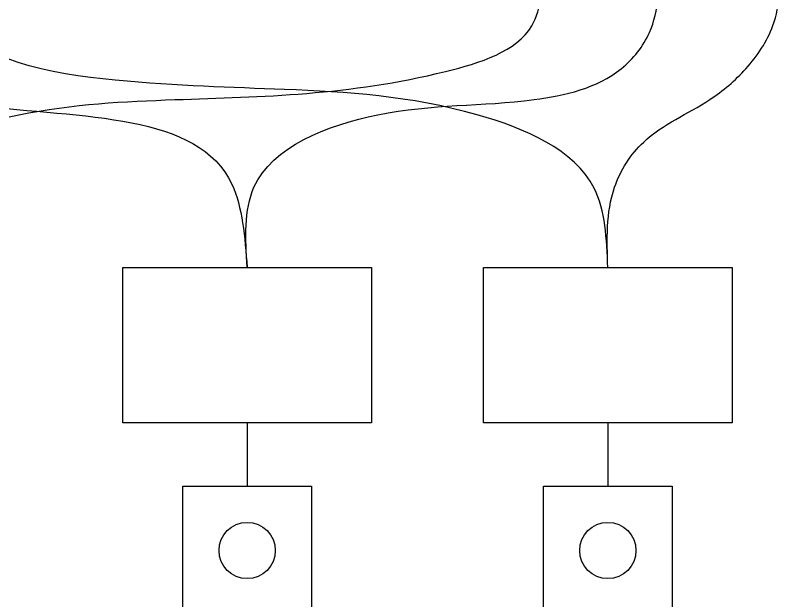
# Model space of a CAD drawing. Header units: millimetres. Extents: x 0 to 840, y -1485 to 297.
# Drawn here: x 78.74 to 93.59, y -1321.85 to -1310.49 of the extents above; entities that cross this region are included whole.
import ezdxf

# ---------------------------------------------------------------- set-up
doc = ezdxf.new("R2010")
doc.units = ezdxf.units.MM

# ---------------------------------------------------------------- blocks, each defined once
blk = doc.blocks.new('Barra 25x5mm')
at = {"color": 6}
for points in [[(1.25, 0), (-1.25, 0), (-1.25, 2.5), (1.25, 2.5)], [(8.25, 0), (5.75, 0), (5.75, 2.5), (8.25, 2.5)]]:
    blk.add_lwpolyline(points, close=True, dxfattribs=at)
for centre in [(0, 1.25), (7, 1.25)]:
    blk.add_circle(centre, 0.546)

msp = doc.modelspace()

# ---------------------------------------------------------------- linework, layer by layer
at = {"color": 1}
for p, q in [((83.2381, -1318.3991), (83.2381, -1319.6295)), ((90.2381, -1318.3991), (90.2381, -1319.6295))]:
    msp.add_line(p, q, dxfattribs=at)
at = {"color": 2}
for points in [[(80.824, -1315.3815), (85.6522, -1315.3815), (85.6522, -1318.3991), (80.824, -1318.3991)], [(87.824, -1315.3815), (92.6522, -1315.3815), (92.6522, -1318.3991), (87.824, -1318.3991)]]:
    msp.add_lwpolyline(points, close=True, dxfattribs=at)
at = {"color": 1}
for points in [[(75.2381, -1309.4295), (75.487, -1311.2089), (77.991, -1312.2391), (82.9414, -1313.767), (83.2381, -1315.3815)], [(76.269, -1315.3815), (76.7095, -1313.4199), (78.8038, -1312.4185), (81.8372, -1312.124), (87.0896, -1311.5771), (88.762, -1310.6911), (88.9881, -1309.4295)], [(90.2381, -1315.3815), (89.971, -1313.8412), (87.7033, -1312.4185), (83.9656, -1311.9265), (80.6772, -1311.7435), (77.5903, -1310.4237), (77.4881, -1309.4295)], [(83.2381, -1315.3815), (83.3694, -1313.827), (85.7729, -1312.4185), (88.8064, -1312.124), (90.4991, -1311.523), (91.0467, -1310.8197), (91.2381, -1309.4295)], [(90.2381, -1315.3815), (90.3694, -1313.827), (90.9339, -1312.9477), (92.2183, -1312.124), (92.9189, -1311.523), (93.4433, -1310.6845), (93.5931, -1309.4295)]]:
    msp.add_spline(points, degree=3, dxfattribs=at)

# ---------------------------------------------------------------- block references
msp.add_blockref('Barra 25x5mm', (83.2381, -1322.1295))

doc.saveas('drawing.dxf')
